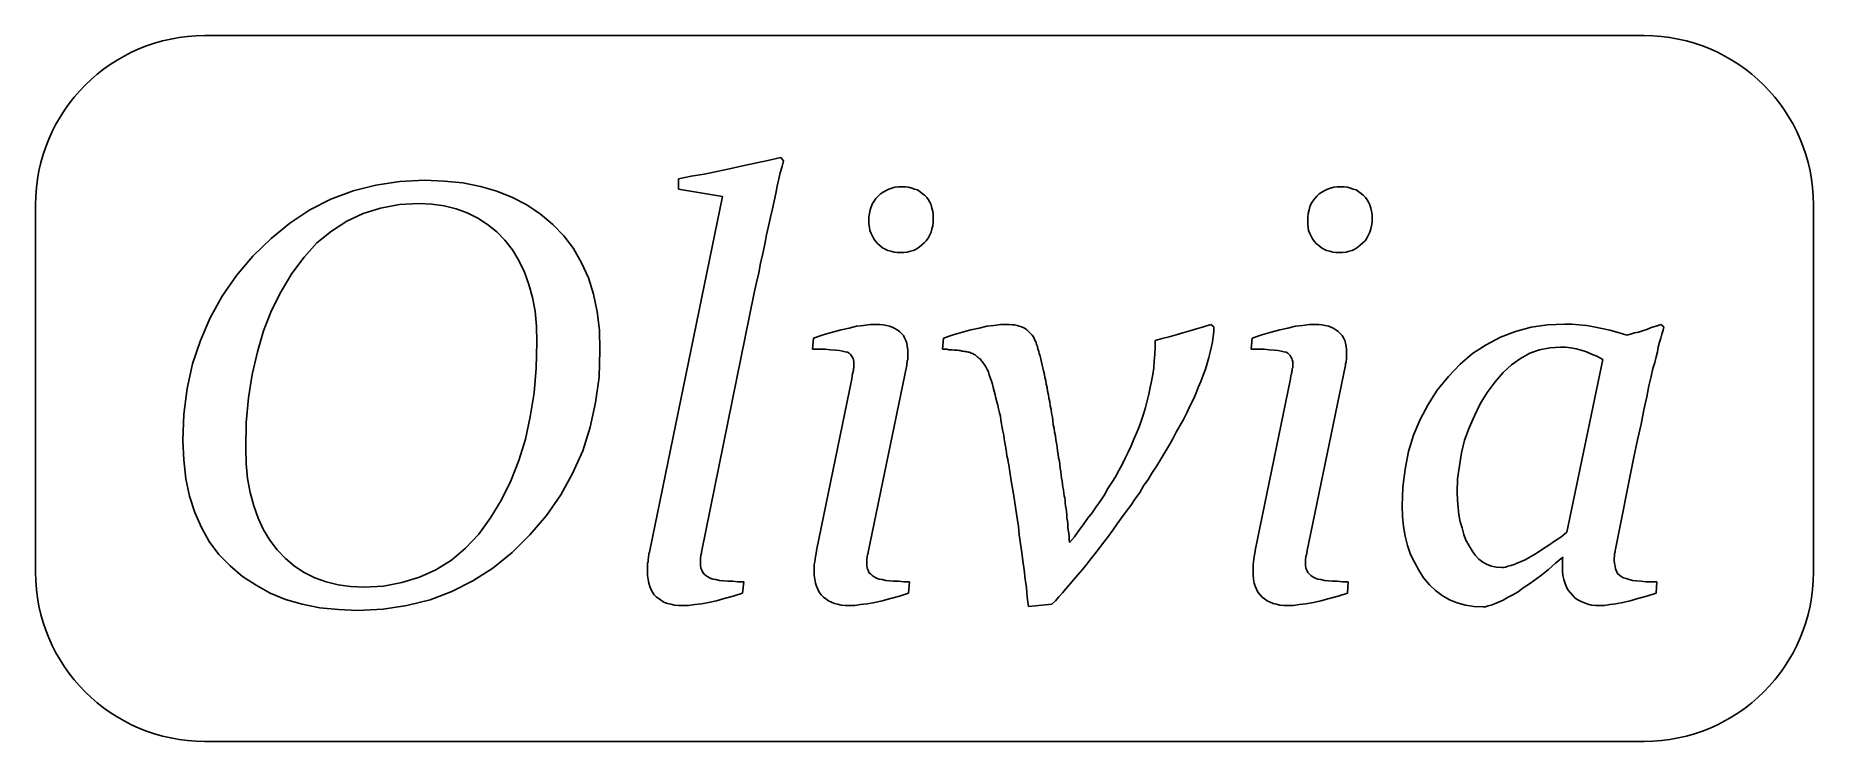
# Model space of a CAD drawing. Extents: x -20 to 295, y -25 to 100.
import ezdxf

# ---------------------------------------------------------------- set-up
doc = ezdxf.new("R2010")
doc.units = 0
doc.layers.get('0').update_dxf_attribs({"linetype": 'CONTINUOUS'})
doc.layers.add('default', color=7, linetype='CONTINUOUS')

msp = doc.modelspace()

# ---------------------------------------------------------------- linework, layer by layer
at = {"color": 0, "linetype": 'CONTINUOUS'}
for p, q in [((98.4375, 75.46875), (100.7031, 75.9375)), ((100.7031, 75.9375), (102.9688, 76.40625)), ((102.9688, 76.40625), (105.2344, 76.95313)), ((105.2344, 76.95313), (107.5, 77.42188)), ((107.5, 77.42188), (109.7656, 77.89063)), ((109.7656, 77.89063), (112.0313, 78.4375)), ((111.9531, 75.70313), (111.7188, 74.60938)), ((112.2656, 76.79688), (111.9531, 75.70313)), ((112.0313, 78.4375), (112.5, 77.8125)), ((112.5, 77.8125), (112.2656, 76.79688)), ((32.34375, 71.01563), (36.25, 72.5)), ((36.25, 72.5), (40.3125, 73.51563)), ((40.3125, 73.51563), (44.53125, 74.14063)), ((44.53125, 74.14063), (48.98438, 74.375)), ((48.98438, 74.375), (52.42188, 74.21875)), ((52.42188, 74.21875), (55.70313, 73.90625)), ((55.70313, 73.90625), (58.82813, 73.28125)), ((58.82813, 73.28125), (61.71875, 72.42188)), ((93.90625, 74.60938), (96.17188, 75.07813)), ((93.90625, 72.8125), (93.90625, 74.60938)), ((101.7188, 71.48438), (93.90625, 72.8125)), ((96.17188, 75.07813), (98.4375, 75.46875)), ((111.4063, 73.35938), (111.1719, 72.03125)), ((111.7188, 74.60938), (111.4063, 73.35938)), ((130.1563, 72.26563), (130.7031, 72.57813)), ((130.7031, 72.57813), (131.1719, 72.8125)), ((131.1719, 72.8125), (131.7188, 72.96875)), ((131.7188, 72.96875), (132.2656, 73.125)), ((132.2656, 73.125), (132.8906, 73.20313)), ((132.8906, 73.20313), (133.5156, 73.20313)), ((133.5156, 73.20313), (134.1406, 73.20313)), ((134.1406, 73.20313), (134.6875, 73.125)), ((134.6875, 73.125), (135.2344, 72.96875)), ((135.2344, 72.96875), (135.7031, 72.8125)), ((135.7031, 72.8125), (136.25, 72.65625)), ((136.25, 72.65625), (136.7188, 72.34375)), ((207.8906, 72.26563), (208.4375, 72.57813)), ((208.4375, 72.57813), (208.9063, 72.8125)), ((208.9063, 72.8125), (209.4531, 72.96875)), ((209.4531, 72.96875), (210, 73.125)), ((210, 73.125), (210.625, 73.20313)), ((210.625, 73.20313), (211.25, 73.20313)), ((211.25, 73.20313), (211.875, 73.20313)), ((211.875, 73.20313), (212.4219, 73.125)), ((212.4219, 73.125), (212.9688, 72.96875)), ((212.9688, 72.96875), (213.4375, 72.8125)), ((213.4375, 72.8125), (213.9844, 72.65625)), ((213.9844, 72.65625), (214.4531, 72.34375)), ((28.59375, 69.14063), (32.34375, 71.01563)), ((38.04688, 68.51563), (41.09375, 69.45313)), ((41.09375, 69.45313), (44.45313, 70.07813)), ((44.45313, 70.07813), (47.89063, 70.23438)), ((47.89063, 70.23438), (50.23438, 70.15625)), ((50.23438, 70.15625), (52.42188, 69.84375)), ((52.42188, 69.84375), (54.53125, 69.29688)), ((61.71875, 72.42188), (64.53125, 71.32813)), ((64.53125, 71.32813), (67.03125, 70)), ((67.03125, 70), (69.45313, 68.35938)), ((88.82813, 8.828125), (101.7188, 71.48438)), ((110.8594, 70.70313), (110.5469, 69.29688)), ((111.1719, 72.03125), (110.8594, 70.70313)), ((127.8906, 69.14063), (128.0469, 69.6875)), ((128.0469, 69.6875), (128.2813, 70.23438)), ((128.2813, 70.23438), (128.5938, 70.70313)), ((128.5938, 70.70313), (128.9063, 71.17188)), ((128.9063, 71.17188), (129.2969, 71.5625)), ((129.2969, 71.5625), (129.6875, 71.95313)), ((129.6875, 71.95313), (130.1563, 72.26563)), ((136.7188, 72.34375), (137.1094, 72.03125)), ((137.1094, 72.03125), (137.5, 71.71875)), ((137.5, 71.71875), (137.8906, 71.32813)), ((137.8906, 71.32813), (138.2031, 70.9375)), ((138.2031, 70.9375), (138.4375, 70.46875)), ((138.4375, 70.46875), (138.6719, 70)), ((138.6719, 70), (138.8281, 69.45313)), ((138.8281, 69.45313), (138.9844, 68.90625)), ((205.625, 69.14063), (205.7813, 69.6875)), ((205.7813, 69.6875), (206.0156, 70.23438)), ((206.0156, 70.23438), (206.3281, 70.70313)), ((206.3281, 70.70313), (206.6406, 71.17188)), ((206.6406, 71.17188), (207.0313, 71.5625)), ((207.0313, 71.5625), (207.4219, 71.95313)), ((207.4219, 71.95313), (207.8906, 72.26563)), ((214.4531, 72.34375), (214.8438, 72.03125)), ((214.8438, 72.03125), (215.2344, 71.71875)), ((215.2344, 71.71875), (215.625, 71.32813)), ((215.625, 71.32813), (215.9375, 70.9375)), ((215.9375, 70.9375), (216.1719, 70.46875)), ((216.1719, 70.46875), (216.4063, 70)), ((216.4063, 70), (216.5625, 69.45313)), ((216.5625, 69.45313), (216.7188, 68.90625)), ((21.71875, 64.0625), (25.07813, 66.79688)), ((25.07813, 66.79688), (28.59375, 69.14063)), ((32.42188, 65.39063), (35.15625, 67.10938)), ((35.15625, 67.10938), (38.04688, 68.51563)), ((54.53125, 69.29688), (56.48438, 68.59375)), ((56.48438, 68.59375), (58.35938, 67.65625)), ((58.35938, 67.65625), (60.07813, 66.5625)), ((60.07813, 66.5625), (61.71875, 65.23438)), ((69.45313, 68.35938), (71.64063, 66.5625)), ((71.64063, 66.5625), (73.59375, 64.53125)), ((109.8438, 66.25), (109.5313, 64.6875)), ((110.2344, 67.8125), (109.8438, 66.25)), ((110.5469, 69.29688), (110.2344, 67.8125)), ((127.6563, 67.89063), (127.7344, 68.51563)), ((127.6563, 67.1875), (127.6563, 67.89063)), ((127.6563, 66.64063), (127.6563, 67.1875)), ((127.7344, 66.01563), (127.6563, 66.64063)), ((127.7344, 68.51563), (127.8906, 69.14063)), ((138.9844, 66.32813), (138.8281, 65.78125)), ((138.9844, 68.90625), (139.0625, 68.28125)), ((139.0625, 66.95313), (138.9844, 66.32813)), ((139.0625, 68.28125), (139.0625, 67.65625)), ((139.0625, 67.65625), (139.0625, 66.95313)), ((205.3906, 67.89063), (205.4688, 68.51563)), ((205.3906, 67.1875), (205.3906, 67.89063)), ((205.3906, 66.64063), (205.3906, 67.1875)), ((205.4688, 66.01563), (205.3906, 66.64063)), ((205.4688, 68.51563), (205.625, 69.14063)), ((216.7188, 66.32813), (216.5625, 65.78125)), ((216.7188, 68.90625), (216.7969, 68.28125)), ((216.7969, 66.95313), (216.7188, 66.32813)), ((216.7969, 68.28125), (216.7969, 67.65625)), ((216.7969, 67.65625), (216.7969, 66.95313)), ((18.51563, 60.9375), (21.71875, 64.0625)), ((27.57813, 60.78125), (29.84375, 63.28125)), ((29.84375, 63.28125), (32.42188, 65.39063)), ((61.71875, 65.23438), (63.125, 63.75)), ((63.125, 63.75), (64.53125, 62.03125)), ((73.59375, 64.53125), (75.3125, 62.26563)), ((109.2188, 63.04688), (108.8281, 61.40625)), ((109.5313, 64.6875), (109.2188, 63.04688)), ((127.8125, 65.46875), (127.7344, 66.01563)), ((128.0469, 64.92188), (127.8125, 65.46875)), ((128.2813, 64.45313), (128.0469, 64.92188)), ((128.5156, 63.98438), (128.2813, 64.45313)), ((128.8281, 63.59375), (128.5156, 63.98438)), ((129.2188, 63.125), (128.8281, 63.59375)), ((129.6094, 62.8125), (129.2188, 63.125)), ((137.4219, 63.28125), (136.9531, 62.89063)), ((137.8125, 63.67188), (137.4219, 63.28125)), ((138.125, 64.14063), (137.8125, 63.67188)), ((138.4375, 64.6875), (138.125, 64.14063)), ((138.6719, 65.15625), (138.4375, 64.6875)), ((138.8281, 65.78125), (138.6719, 65.15625)), ((205.5469, 65.46875), (205.4688, 66.01563)), ((205.7813, 64.92188), (205.5469, 65.46875)), ((206.0156, 64.45313), (205.7813, 64.92188)), ((206.25, 63.98438), (206.0156, 64.45313)), ((206.5625, 63.59375), (206.25, 63.98438)), ((206.9531, 63.125), (206.5625, 63.59375)), ((207.3438, 62.8125), (206.9531, 63.125)), ((215.1563, 63.28125), (214.6875, 62.89063)), ((215.5469, 63.67188), (215.1563, 63.28125)), ((215.8594, 64.14063), (215.5469, 63.67188)), ((216.1719, 64.6875), (215.8594, 64.14063)), ((216.4063, 65.15625), (216.1719, 64.6875)), ((216.5625, 65.78125), (216.4063, 65.15625)), ((15.625, 57.5), (18.51563, 60.9375)), ((25.39063, 57.89063), (27.57813, 60.78125)), ((64.53125, 62.03125), (65.625, 60.15625)), ((65.625, 60.15625), (66.64063, 58.125)), ((75.3125, 62.26563), (76.71875, 59.76563)), ((108.8281, 61.40625), (108.4375, 59.6875)), ((130.0781, 62.42188), (129.6094, 62.8125)), ((130.5469, 62.1875), (130.0781, 62.42188)), ((131.0156, 61.95313), (130.5469, 62.1875)), ((131.5625, 61.79688), (131.0156, 61.95313)), ((132.1094, 61.64063), (131.5625, 61.79688)), ((132.6563, 61.5625), (132.1094, 61.64063)), ((133.2813, 61.5625), (132.6563, 61.5625)), ((133.8281, 61.5625), (133.2813, 61.5625)), ((134.4531, 61.64063), (133.8281, 61.5625)), ((135, 61.79688), (134.4531, 61.64063)), ((135.5469, 61.95313), (135, 61.79688)), ((136.0156, 62.1875), (135.5469, 61.95313)), ((136.5625, 62.5), (136.0156, 62.1875)), ((136.9531, 62.89063), (136.5625, 62.5)), ((207.8125, 62.42188), (207.3438, 62.8125)), ((208.2813, 62.1875), (207.8125, 62.42188)), ((208.75, 61.95313), (208.2813, 62.1875)), ((209.2969, 61.79688), (208.75, 61.95313)), ((209.8438, 61.64063), (209.2969, 61.79688)), ((210.3906, 61.5625), (209.8438, 61.64063)), ((211.0156, 61.5625), (210.3906, 61.5625)), ((211.5625, 61.5625), (211.0156, 61.5625)), ((212.1875, 61.64063), (211.5625, 61.5625)), ((212.7344, 61.79688), (212.1875, 61.64063)), ((213.2813, 61.95313), (212.7344, 61.79688)), ((213.75, 62.1875), (213.2813, 61.95313)), ((214.2969, 62.5), (213.75, 62.1875)), ((214.6875, 62.89063), (214.2969, 62.5)), ((13.04688, 53.82813), (15.625, 57.5)), ((23.51563, 54.6875), (25.39063, 57.89063)), ((66.64063, 58.125), (67.42188, 55.9375)), ((76.71875, 59.76563), (77.96875, 57.10938)), ((77.96875, 57.10938), (78.82813, 54.21875)), ((108.125, 57.96875), (107.7344, 56.25)), ((108.4375, 59.6875), (108.125, 57.96875)), ((10.9375, 50), (13.04688, 53.82813)), ((21.79688, 51.32813), (23.51563, 54.6875)), ((67.42188, 55.9375), (68.04688, 53.59375)), ((68.04688, 53.59375), (68.51563, 51.17188)), ((78.82813, 54.21875), (79.53125, 51.09375)), ((107.3438, 54.45313), (97.96875, 8.515625)), ((107.7344, 56.25), (107.3438, 54.45313)), ((20.39063, 47.73438), (21.79688, 51.32813)), ((68.51563, 51.17188), (68.75, 48.51563)), ((79.53125, 51.09375), (79.92188, 47.8125)), ((9.21875, 46.01563), (10.9375, 50)), ((19.29688, 43.98438), (20.39063, 47.73438)), ((68.75, 48.51563), (68.82813, 45.70313)), ((79.92188, 47.8125), (80, 44.29688)), ((119.5313, 47.03125), (121.1719, 47.5)), ((121.1719, 47.5), (122.7344, 47.89063)), ((122.7344, 47.89063), (124.1406, 48.20313)), ((124.1406, 48.20313), (125.4688, 48.51563)), ((125.4688, 48.51563), (126.7188, 48.67188)), ((126.7188, 48.67188), (127.8906, 48.82813)), ((127.8906, 48.82813), (128.9063, 48.82813)), ((128.9063, 48.82813), (129.6094, 48.82813)), ((129.6094, 48.82813), (130.1563, 48.75)), ((130.1563, 48.75), (130.7813, 48.67188)), ((130.7813, 48.67188), (131.3281, 48.51563)), ((131.3281, 48.51563), (131.7969, 48.35938)), ((131.7969, 48.35938), (132.2656, 48.125)), ((132.2656, 48.125), (132.6563, 47.89063)), ((132.6563, 47.89063), (133.0469, 47.57813)), ((133.0469, 47.57813), (133.4375, 47.26563)), ((133.4375, 47.26563), (133.75, 46.875)), ((142.5781, 47.03125), (144.2188, 47.5)), ((144.2188, 47.5), (145.7031, 47.89063)), ((145.7031, 47.89063), (147.1875, 48.20313)), ((147.1875, 48.20313), (148.5156, 48.51563)), ((148.5156, 48.51563), (149.7656, 48.67188)), ((149.7656, 48.67188), (150.9375, 48.82813)), ((150.9375, 48.82813), (152.0313, 48.82813)), ((152.0313, 48.82813), (152.5, 48.82813)), ((152.5, 48.82813), (153.0469, 48.75)), ((153.0469, 48.75), (153.4375, 48.75)), ((153.4375, 48.75), (153.9063, 48.67188)), ((153.9063, 48.67188), (154.2969, 48.51563)), ((154.2969, 48.51563), (154.6875, 48.4375)), ((154.6875, 48.4375), (155, 48.28125)), ((155, 48.28125), (155.3125, 48.125)), ((155.3125, 48.125), (155.625, 47.89063)), ((155.625, 47.89063), (155.8594, 47.65625)), ((155.8594, 47.65625), (156.0938, 47.42188)), ((156.0938, 47.42188), (156.3281, 47.1875)), ((182.1094, 47.03125), (183.2813, 47.34375)), ((183.2813, 47.34375), (184.5313, 47.73438)), ((184.5313, 47.73438), (185.7031, 48.04688)), ((185.7031, 48.04688), (186.9531, 48.4375)), ((186.9531, 48.4375), (188.2031, 48.82813)), ((188.2031, 48.82813), (188.75, 48.4375)), ((188.75, 47.57813), (188.6719, 46.71875)), ((188.75, 48.4375), (188.75, 47.57813)), ((197.2656, 47.03125), (198.9063, 47.5)), ((198.9063, 47.5), (200.4688, 47.89063)), ((200.4688, 47.89063), (201.875, 48.20313)), ((201.875, 48.20313), (203.2031, 48.51563)), ((203.2031, 48.51563), (204.4531, 48.67188)), ((204.4531, 48.67188), (205.625, 48.82813)), ((205.625, 48.82813), (206.6406, 48.82813)), ((206.6406, 48.82813), (207.3438, 48.82813)), ((207.3438, 48.82813), (207.8906, 48.75)), ((207.8906, 48.75), (208.5156, 48.67188)), ((208.5156, 48.67188), (209.0625, 48.51563)), ((209.0625, 48.51563), (209.5313, 48.35938)), ((209.5313, 48.35938), (210, 48.125)), ((210, 48.125), (210.3906, 47.89063)), ((210.3906, 47.89063), (210.7813, 47.57813)), ((210.7813, 47.57813), (211.1719, 47.26563)), ((211.1719, 47.26563), (211.4844, 46.875)), ((239.5313, 46.5625), (242.1875, 47.57813)), ((242.1875, 47.57813), (245, 48.35938)), ((245, 48.35938), (247.8906, 48.75)), ((247.8906, 48.75), (250.9375, 48.90625)), ((250.9375, 48.90625), (252.1875, 48.90625)), ((252.1875, 48.90625), (253.4375, 48.75)), ((253.4375, 48.75), (254.7656, 48.67188)), ((254.7656, 48.67188), (256.0938, 48.4375)), ((256.0938, 48.4375), (257.5, 48.125)), ((257.5, 48.125), (258.9063, 47.8125)), ((258.9063, 47.8125), (260.3906, 47.42188)), ((260.3906, 47.42188), (261.9531, 46.95313)), ((262.5781, 47.10938), (263.2813, 47.34375)), ((263.2813, 47.34375), (263.9844, 47.5)), ((263.9844, 47.5), (264.6875, 47.73438)), ((264.6875, 47.73438), (265.4688, 47.96875)), ((265.4688, 47.96875), (266.25, 48.28125)), ((266.25, 48.28125), (267.1094, 48.51563)), ((267.1094, 48.51563), (267.9688, 48.82813)), ((267.9688, 48.82813), (268.5156, 48.4375)), ((268.3594, 47.8125), (268.125, 47.10938)), ((268.5156, 48.4375), (268.3594, 47.8125)), ((7.8125, 41.875), (9.21875, 46.01563)), ((68.82813, 45.70313), (68.67188, 41.09375)), ((80, 44.29688), (79.84375, 39.53125)), ((117.6563, 44.45313), (117.8125, 46.40625)), ((118.8281, 44.45313), (117.6563, 44.45313)), ((117.8125, 46.40625), (119.5313, 47.03125)), ((119.9219, 44.45313), (118.8281, 44.45313)), ((120.8594, 44.375), (119.9219, 44.45313)), ((121.7188, 44.29688), (120.8594, 44.375)), ((122.4219, 44.21875), (121.7188, 44.29688)), ((122.9688, 44.14063), (122.4219, 44.21875)), ((123.4375, 43.98438), (122.9688, 44.14063)), ((133.75, 46.875), (133.9844, 46.48438)), ((133.9844, 46.48438), (134.2188, 46.01563)), ((134.2188, 46.01563), (134.375, 45.54688)), ((134.375, 45.54688), (134.4531, 45)), ((134.4531, 45), (134.5313, 44.375)), ((134.5313, 44.375), (134.5313, 43.75)), ((140.7031, 44.45313), (140.8594, 46.40625)), ((141.0938, 44.45313), (140.7031, 44.45313)), ((140.8594, 46.40625), (142.5781, 47.03125)), ((141.4844, 44.45313), (141.0938, 44.45313)), ((141.7969, 44.375), (141.4844, 44.45313)), ((142.1094, 44.375), (141.7969, 44.375)), ((142.4219, 44.375), (142.1094, 44.375)), ((142.7344, 44.29688), (142.4219, 44.375)), ((143.0469, 44.29688), (142.7344, 44.29688)), ((143.3594, 44.29688), (143.0469, 44.29688)), ((143.5938, 44.21875), (143.3594, 44.29688)), ((143.8281, 44.21875), (143.5938, 44.21875)), ((144.1406, 44.14063), (143.8281, 44.21875)), ((144.375, 44.14063), (144.1406, 44.14063)), ((144.6094, 44.0625), (144.375, 44.14063)), ((156.3281, 47.1875), (156.5625, 46.95313)), ((156.5625, 46.95313), (156.7969, 46.64063)), ((156.7969, 46.64063), (156.9531, 46.32813)), ((156.9531, 46.32813), (157.1094, 45.9375)), ((157.1094, 45.9375), (157.2656, 45.625)), ((157.2656, 45.625), (157.3438, 45.3125)), ((157.3438, 45.3125), (157.5, 44.92188)), ((157.5, 44.92188), (157.5781, 44.53125)), ((157.5781, 44.53125), (157.7344, 44.0625)), ((178.2813, 43.59375), (178.3594, 44.76563)), ((178.3594, 46.01563), (179.6094, 46.32813)), ((178.3594, 44.76563), (178.3594, 46.01563)), ((179.6094, 46.32813), (180.8594, 46.64063)), ((180.8594, 46.64063), (182.1094, 47.03125)), ((188.3594, 44.92188), (188.125, 43.90625)), ((188.5156, 45.78125), (188.3594, 44.92188)), ((188.6719, 46.71875), (188.5156, 45.78125)), ((195.3906, 44.45313), (195.5469, 46.40625)), ((196.5625, 44.45313), (195.3906, 44.45313)), ((195.5469, 46.40625), (197.2656, 47.03125)), ((197.6563, 44.45313), (196.5625, 44.45313)), ((198.5938, 44.375), (197.6563, 44.45313)), ((199.4531, 44.29688), (198.5938, 44.375)), ((200.1563, 44.21875), (199.4531, 44.29688)), ((200.7031, 44.14063), (200.1563, 44.21875)), ((201.1719, 43.98438), (200.7031, 44.14063)), ((211.4844, 46.875), (211.7188, 46.48438)), ((211.7188, 46.48438), (211.9531, 46.01563)), ((211.9531, 46.01563), (212.1094, 45.54688)), ((212.1094, 45.54688), (212.1875, 45)), ((212.1875, 45), (212.2656, 44.375)), ((212.2656, 44.375), (212.2656, 43.75)), ((234.6094, 43.67188), (237.0313, 45.23438)), ((237.0313, 45.23438), (239.5313, 46.5625)), ((244.7656, 43.75), (246.4844, 44.375)), ((246.4844, 44.375), (248.2813, 44.6875)), ((248.2813, 44.6875), (250.1563, 44.84375)), ((250.1563, 44.84375), (251.0938, 44.84375)), ((251.0938, 44.84375), (252.0313, 44.6875)), ((252.0313, 44.6875), (252.9688, 44.53125)), ((252.9688, 44.53125), (253.8281, 44.29688)), ((253.8281, 44.29688), (254.7656, 43.98438)), ((261.9531, 46.95313), (262.5781, 47.10938)), ((267.5, 44.84375), (267.3438, 43.98438)), ((267.7344, 45.70313), (267.5, 44.84375)), ((267.9688, 46.40625), (267.7344, 45.70313)), ((268.125, 47.10938), (267.9688, 46.40625)), ((6.875, 37.5), (7.8125, 41.875)), ((18.35938, 40), (19.29688, 43.98438)), ((68.67188, 41.09375), (68.35938, 36.71875)), ((123.8281, 43.90625), (123.4375, 43.98438)), ((124.1406, 43.75), (123.8281, 43.90625)), ((124.375, 43.51563), (124.1406, 43.75)), ((124.5313, 43.35938), (124.375, 43.51563)), ((124.6875, 43.125), (124.5313, 43.35938)), ((124.8438, 42.8125), (124.6875, 43.125)), ((124.9219, 42.57813), (124.8438, 42.8125)), ((125, 42.26563), (124.9219, 42.57813)), ((124.9219, 41.01563), (125, 41.17188)), ((124.9219, 40.85938), (124.9219, 41.01563)), ((125, 41.875), (125, 42.26563)), ((125, 41.79688), (125, 41.875)), ((125, 41.64063), (125, 41.79688)), ((125, 41.48438), (125, 41.64063)), ((125, 41.32813), (125, 41.48438)), ((125, 41.17188), (125, 41.32813)), ((134.375, 41.64063), (127.5, 8.515625)), ((134.4531, 42.1875), (134.375, 41.875)), ((134.375, 41.875), (134.375, 41.64063)), ((134.5313, 42.65625), (134.4531, 42.42188)), ((134.4531, 42.42188), (134.4531, 42.1875)), ((134.5313, 43.75), (134.5313, 43.51563)), ((134.5313, 43.51563), (134.5313, 43.20313)), ((134.5313, 43.20313), (134.5313, 42.96875)), ((134.5313, 42.96875), (134.5313, 42.65625)), ((144.8438, 44.0625), (144.6094, 44.0625)), ((145, 43.98438), (144.8438, 44.0625)), ((145.2344, 43.90625), (145, 43.98438)), ((145.4688, 43.90625), (145.2344, 43.90625)), ((145.625, 43.82813), (145.4688, 43.90625)), ((145.7813, 43.75), (145.625, 43.82813)), ((146.0156, 43.67188), (145.7813, 43.75)), ((146.1719, 43.59375), (146.0156, 43.67188)), ((146.3281, 43.51563), (146.1719, 43.59375)), ((146.4844, 43.4375), (146.3281, 43.51563)), ((146.6406, 43.28125), (146.4844, 43.4375)), ((146.7188, 43.20313), (146.6406, 43.28125)), ((146.875, 43.04688), (146.7188, 43.20313)), ((147.0313, 42.96875), (146.875, 43.04688)), ((147.1875, 42.8125), (147.0313, 42.96875)), ((147.3438, 42.73438), (147.1875, 42.8125)), ((147.5, 42.57813), (147.3438, 42.73438)), ((147.5781, 42.42188), (147.5, 42.57813)), ((147.7344, 42.26563), (147.5781, 42.42188)), ((147.9688, 41.95313), (147.7344, 42.26563)), ((148.2031, 41.64063), (147.9688, 41.95313)), ((148.3594, 41.32813), (148.2031, 41.64063)), ((148.5938, 40.85938), (148.3594, 41.32813)), ((157.7344, 44.0625), (157.8125, 43.67188)), ((157.8125, 43.67188), (157.9688, 43.20313)), ((157.9688, 43.20313), (158.125, 42.73438)), ((158.125, 42.73438), (158.2031, 42.1875)), ((158.2031, 42.1875), (158.3594, 41.64063)), ((158.3594, 41.64063), (158.4375, 41.17188)), ((158.4375, 41.17188), (158.5938, 40.625)), ((177.9688, 40), (178.125, 41.17188)), ((178.125, 41.17188), (178.2031, 42.34375)), ((178.2031, 42.34375), (178.2813, 43.59375)), ((187.5781, 41.95313), (187.2656, 40.9375)), ((187.8906, 42.96875), (187.5781, 41.95313)), ((188.125, 43.90625), (187.8906, 42.96875)), ((201.5625, 43.90625), (201.1719, 43.98438)), ((201.875, 43.75), (201.5625, 43.90625)), ((202.1094, 43.51563), (201.875, 43.75)), ((202.2656, 43.35938), (202.1094, 43.51563)), ((202.4219, 43.125), (202.2656, 43.35938)), ((202.5781, 42.8125), (202.4219, 43.125)), ((202.6563, 42.57813), (202.5781, 42.8125)), ((202.7344, 42.26563), (202.6563, 42.57813)), ((202.6563, 41.01563), (202.7344, 41.17188)), ((202.6563, 40.85938), (202.6563, 41.01563)), ((202.7344, 41.875), (202.7344, 42.26563)), ((202.7344, 41.79688), (202.7344, 41.875)), ((202.7344, 41.64063), (202.7344, 41.79688)), ((202.7344, 41.48438), (202.7344, 41.64063)), ((202.7344, 41.32813), (202.7344, 41.48438)), ((202.7344, 41.17188), (202.7344, 41.32813)), ((212.1094, 41.64063), (205.2344, 8.515625)), ((212.1875, 42.1875), (212.1094, 41.875)), ((212.1094, 41.875), (212.1094, 41.64063)), ((212.2656, 42.65625), (212.1875, 42.42188)), ((212.1875, 42.42188), (212.1875, 42.1875)), ((212.2656, 43.75), (212.2656, 43.51563)), ((212.2656, 43.51563), (212.2656, 43.20313)), ((212.2656, 43.20313), (212.2656, 42.96875)), ((212.2656, 42.96875), (212.2656, 42.65625)), ((230.3125, 39.60938), (232.4219, 41.79688)), ((232.4219, 41.79688), (234.6094, 43.67188)), ((240, 40.3125), (241.4844, 41.71875)), ((241.4844, 41.71875), (243.125, 42.8125)), ((243.125, 42.8125), (244.7656, 43.75)), ((257.6563, 42.65625), (251.3281, 12.03125)), ((254.7656, 43.98438), (255.7031, 43.59375)), ((255.7031, 43.59375), (256.6406, 43.20313)), ((256.6406, 43.20313), (257.6563, 42.65625)), ((266.5625, 41.01563), (266.25, 39.60938)), ((266.875, 42.10938), (266.5625, 41.01563)), ((267.1094, 43.125), (266.875, 42.10938)), ((267.3438, 43.98438), (267.1094, 43.125)), ((17.73438, 35.85938), (18.35938, 40)), ((79.84375, 39.53125), (79.21875, 35)), ((118.3594, 8.828125), (124.6094, 39.21875)), ((124.6094, 39.375), (124.6875, 39.60938)), ((124.6094, 39.21875), (124.6094, 39.375)), ((124.6875, 39.84375), (124.7656, 40)), ((124.6875, 39.60938), (124.6875, 39.84375)), ((124.7656, 40.23438), (124.8438, 40.39063)), ((124.7656, 40), (124.7656, 40.23438)), ((124.8438, 40.54688), (124.9219, 40.70313)), ((124.8438, 40.39063), (124.8438, 40.54688)), ((124.9219, 40.70313), (124.9219, 40.85938)), ((148.8281, 40.46875), (148.5938, 40.85938)), ((148.9844, 39.92188), (148.8281, 40.46875)), ((149.1406, 39.45313), (148.9844, 39.92188)), ((149.375, 38.82813), (149.1406, 39.45313)), ((149.5313, 38.28125), (149.375, 38.82813)), ((149.6875, 37.65625), (149.5313, 38.28125)), ((158.5938, 40.625), (158.75, 40)), ((158.75, 40), (158.8281, 39.45313)), ((158.8281, 39.45313), (158.9844, 38.90625)), ((158.9844, 38.90625), (159.0625, 38.28125)), ((159.0625, 38.28125), (159.2188, 37.65625)), ((177.5, 37.65625), (177.7344, 38.82813)), ((177.7344, 38.82813), (177.9688, 40)), ((186.4844, 38.75), (186.0156, 37.65625)), ((186.875, 39.84375), (186.4844, 38.75)), ((187.2656, 40.9375), (186.875, 39.84375)), ((196.0938, 8.828125), (202.3438, 39.21875)), ((202.3438, 39.375), (202.4219, 39.60938)), ((202.3438, 39.21875), (202.3438, 39.375)), ((202.4219, 39.84375), (202.5, 40)), ((202.4219, 39.60938), (202.4219, 39.84375)), ((202.5, 40.23438), (202.5781, 40.39063)), ((202.5, 40), (202.5, 40.23438)), ((202.5781, 40.54688), (202.6563, 40.70313)), ((202.5781, 40.39063), (202.5781, 40.54688)), ((202.6563, 40.70313), (202.6563, 40.85938)), ((228.3594, 37.1875), (230.3125, 39.60938)), ((237.1875, 36.79688), (238.5938, 38.67188)), ((238.5938, 38.67188), (240, 40.3125)), ((265.8594, 37.96875), (265.4688, 36.01563)), ((266.25, 39.60938), (265.8594, 37.96875)), ((6.25, 32.96875), (6.875, 37.5)), ((17.34375, 31.48438), (17.73438, 35.85938)), ((68.35938, 36.71875), (67.65625, 32.5)), ((79.21875, 35), (78.28125, 30.625)), ((149.8438, 37.03125), (149.6875, 37.65625)), ((150, 36.40625), (149.8438, 37.03125)), ((150.1563, 35.78125), (150, 36.40625)), ((150.3125, 35.15625), (150.1563, 35.78125)), ((150.4688, 34.53125), (150.3125, 35.15625)), ((159.2188, 37.65625), (159.2969, 37.03125)), ((159.2969, 37.03125), (159.4531, 36.40625)), ((159.4531, 36.40625), (159.5313, 35.78125)), ((159.5313, 35.78125), (159.6875, 35.15625)), ((159.6875, 35.15625), (159.7656, 34.45313)), ((176.6406, 34.14063), (176.9531, 35.3125)), ((176.9531, 35.3125), (177.2656, 36.48438)), ((177.2656, 36.48438), (177.5, 37.65625)), ((185.0781, 35.46875), (184.5313, 34.375)), ((185.5469, 36.5625), (185.0781, 35.46875)), ((186.0156, 37.65625), (185.5469, 36.5625)), ((225.3125, 32.03125), (226.7188, 34.6875)), ((226.7188, 34.6875), (228.3594, 37.1875)), ((234.9219, 32.65625), (235.9375, 34.76563)), ((235.9375, 34.76563), (237.1875, 36.79688)), ((265.4688, 36.01563), (264.9219, 33.75)), ((6.09375, 28.28125), (6.25, 32.96875)), ((67.65625, 32.5), (66.79688, 28.51563)), ((150.625, 33.90625), (150.4688, 34.53125)), ((150.7813, 33.20313), (150.625, 33.90625)), ((150.9375, 32.57813), (150.7813, 33.20313)), ((151.0156, 31.875), (150.9375, 32.57813)), ((151.1719, 31.25), (151.0156, 31.875)), ((159.7656, 34.45313), (159.9219, 33.82813)), ((159.9219, 33.82813), (160, 33.125)), ((160, 33.125), (160.1563, 32.42188)), ((160.1563, 32.42188), (160.2344, 31.79688)), ((160.2344, 31.79688), (160.3125, 31.09375)), ((175.5469, 30.70313), (175.9375, 31.875)), ((175.9375, 31.875), (176.3281, 32.96875)), ((176.3281, 32.96875), (176.6406, 34.14063)), ((183.3594, 32.03125), (182.7344, 30.85938)), ((183.9844, 33.20313), (183.3594, 32.03125)), ((184.5313, 34.375), (183.9844, 33.20313)), ((224.1406, 29.21875), (225.3125, 32.03125)), ((233.9844, 30.54688), (234.9219, 32.65625)), ((264.9219, 33.75), (264.4531, 31.17188)), ((17.26563, 26.95313), (17.34375, 31.48438)), ((66.79688, 28.51563), (65.625, 24.76563)), ((78.28125, 30.625), (76.95313, 26.48438)), ((151.25, 30.54688), (151.1719, 31.25)), ((151.4063, 29.92188), (151.25, 30.54688)), ((151.5625, 29.21875), (151.4063, 29.92188)), ((151.6406, 28.59375), (151.5625, 29.21875)), ((151.7188, 27.89063), (151.6406, 28.59375)), ((160.3125, 31.09375), (160.4688, 30.46875)), ((160.4688, 30.46875), (160.5469, 29.76563)), ((160.5469, 29.76563), (160.7031, 29.14063)), ((160.7031, 29.14063), (160.7813, 28.4375)), ((160.7813, 28.4375), (160.8594, 27.8125)), ((174.1406, 27.34375), (174.6094, 28.51563)), ((174.6094, 28.51563), (175.0781, 29.60938)), ((175.0781, 29.60938), (175.5469, 30.70313)), ((181.4844, 28.59375), (180.7813, 27.34375)), ((182.1094, 29.76563), (181.4844, 28.59375)), ((182.7344, 30.85938), (182.1094, 29.76563)), ((223.2813, 26.32813), (224.1406, 29.21875)), ((232.6563, 26.09375), (233.2031, 28.35938)), ((233.2031, 28.35938), (233.9844, 30.54688)), ((263.8281, 28.4375), (263.2031, 25.3125)), ((264.4531, 31.17188), (263.8281, 28.4375)), ((6.25, 24.84375), (6.09375, 28.28125)), ((17.34375, 24.14063), (17.26563, 26.95313)), ((76.95313, 26.48438), (75.15625, 22.42188)), ((151.875, 27.26563), (151.7188, 27.89063)), ((151.9531, 26.64063), (151.875, 27.26563)), ((152.0313, 26.09375), (151.9531, 26.64063)), ((152.1094, 25.54688), (152.0313, 26.09375)), ((152.2656, 25), (152.1094, 25.54688)), ((160.8594, 27.8125), (161.0156, 27.10938)), ((161.0156, 27.10938), (161.0938, 26.48438)), ((161.0938, 26.48438), (161.1719, 25.85938)), ((161.1719, 25.85938), (161.25, 25.23438)), ((161.25, 25.23438), (161.4063, 24.60938)), ((173.0469, 25.15625), (173.5938, 26.25)), ((173.5938, 26.25), (174.1406, 27.34375)), ((180.0781, 26.17188), (179.375, 25)), ((180.7813, 27.34375), (180.0781, 26.17188)), ((222.6563, 23.20313), (223.2813, 26.32813)), ((232.2656, 23.82813), (232.6563, 26.09375)), ((263.2031, 25.3125), (259.9219, 9.0625)), ((6.640625, 21.48438), (6.25, 24.84375)), ((17.57813, 21.5625), (17.34375, 24.14063)), ((65.625, 24.76563), (64.21875, 21.17188)), ((75.15625, 22.42188), (73.04688, 18.67188)), ((152.3438, 24.45313), (152.2656, 25)), ((152.4219, 23.98438), (152.3438, 24.45313)), ((152.6563, 22.34375), (152.4219, 23.98438)), ((152.8906, 20.78125), (152.6563, 22.34375)), ((161.4063, 24.60938), (161.4844, 23.98438)), ((161.4844, 23.98438), (161.5625, 23.35938)), ((161.5625, 23.35938), (161.6406, 22.8125)), ((161.6406, 22.8125), (161.7188, 22.1875)), ((161.7188, 22.1875), (161.7969, 21.64063)), ((171.3281, 21.875), (171.9531, 22.96875)), ((171.9531, 22.96875), (172.5, 24.0625)), ((172.5, 24.0625), (173.0469, 25.15625)), ((177.8906, 22.65625), (177.1094, 21.40625)), ((178.6719, 23.82813), (177.8906, 22.65625)), ((179.375, 25), (178.6719, 23.82813)), ((222.2656, 20), (222.6563, 23.20313)), ((231.9531, 21.48438), (232.2656, 23.82813)), ((7.265625, 18.4375), (6.640625, 21.48438)), ((18.04688, 19.0625), (17.57813, 21.5625)), ((18.67188, 16.71875), (18.04688, 19.0625)), ((64.21875, 21.17188), (62.57813, 17.8125)), ((153.2031, 19.21875), (152.8906, 20.78125)), ((153.4375, 17.65625), (153.2031, 19.21875)), ((161.7969, 21.64063), (161.875, 21.09375)), ((161.875, 21.09375), (161.9531, 20.54688)), ((161.9531, 20.54688), (162.0313, 20)), ((162.0313, 20), (162.1094, 19.53125)), ((162.1094, 19.53125), (162.1875, 18.98438)), ((162.1875, 18.98438), (162.2656, 18.51563)), ((169.375, 18.67188), (170, 19.76563)), ((170, 19.76563), (170.7031, 20.85938)), ((170.7031, 20.85938), (171.3281, 21.875)), ((175.625, 19.0625), (174.8438, 17.96875)), ((176.3281, 20.23438), (175.625, 19.0625)), ((177.1094, 21.40625), (176.3281, 20.23438)), ((222.1094, 16.71875), (222.2656, 20)), ((231.875, 19.0625), (231.9531, 21.48438)), ((231.9531, 17.73438), (231.875, 19.0625)), ((8.203125, 15.54688), (7.265625, 18.4375)), ((19.45313, 14.53125), (18.67188, 16.71875)), ((62.57813, 17.8125), (60.625, 14.60938)), ((73.04688, 18.67188), (70.54688, 15)), ((153.6719, 16.09375), (153.4375, 17.65625)), ((153.9063, 14.53125), (153.6719, 16.09375)), ((162.2656, 18.51563), (162.3438, 18.125)), ((162.3438, 18.125), (162.4219, 17.65625)), ((162.4219, 17.65625), (162.4219, 17.1875)), ((162.4219, 17.1875), (162.5, 16.71875)), ((162.5, 16.71875), (162.5781, 16.17188)), ((162.5781, 16.17188), (162.6563, 15.70313)), ((167.1875, 15.46875), (167.8906, 16.5625)), ((167.8906, 16.5625), (168.6719, 17.57813)), ((168.6719, 17.57813), (169.375, 18.67188)), ((174.0625, 16.79688), (173.2031, 15.70313)), ((174.8438, 17.96875), (174.0625, 16.79688)), ((222.1875, 14.84375), (222.1094, 16.71875)), ((232.0313, 16.40625), (231.9531, 17.73438)), ((232.1875, 15.15625), (232.0313, 16.40625)), ((9.375, 12.89063), (8.203125, 15.54688)), ((10.78125, 10.39063), (9.375, 12.89063)), ((20.39063, 12.5), (19.45313, 14.53125)), ((60.625, 14.60938), (58.51563, 11.71875)), ((70.54688, 15), (67.57813, 11.5625)), ((154.1406, 13.04688), (153.9063, 14.53125)), ((154.2969, 11.5625), (154.1406, 13.04688)), ((162.6563, 15.70313), (162.7344, 15.15625)), ((162.7344, 15.15625), (162.7344, 14.60938)), ((162.7344, 14.60938), (162.8125, 14.0625)), ((162.8125, 14.0625), (162.8906, 13.51563)), ((162.8906, 13.51563), (162.8906, 12.96875)), ((162.8906, 12.96875), (162.9688, 12.42188)), ((164.8438, 12.34375), (165.625, 13.35938)), ((165.625, 13.35938), (166.4063, 14.45313)), ((166.4063, 14.45313), (167.1875, 15.46875)), ((171.6406, 13.51563), (170.8594, 12.42188)), ((172.4219, 14.60938), (171.6406, 13.51563)), ((173.2031, 15.70313), (172.4219, 14.60938)), ((222.3438, 13.04688), (222.1875, 14.84375)), ((222.6563, 11.32813), (222.3438, 13.04688)), ((232.4219, 13.90625), (232.1875, 15.15625)), ((232.7344, 12.8125), (232.4219, 13.90625)), ((233.0469, 11.64063), (232.7344, 12.8125)), ((12.5, 8.125), (10.78125, 10.39063)), ((21.48438, 10.625), (20.39063, 12.5)), ((22.8125, 8.90625), (21.48438, 10.625)), ((58.51563, 11.71875), (56.17188, 9.21875)), ((67.57813, 11.5625), (64.45313, 8.4375)), ((154.5313, 10), (154.2969, 11.5625)), ((154.7656, 8.4375), (154.5313, 10)), ((162.9688, 12.42188), (163.0469, 11.875)), ((163.0469, 11.875), (163.125, 11.32813)), ((163.125, 11.32813), (163.125, 10.78125)), ((163.125, 10.78125), (163.2031, 10.23438)), ((163.2031, 10.23438), (164.0625, 11.25)), ((164.0625, 11.25), (164.8438, 12.34375)), ((169.2969, 10.3125), (168.5156, 9.296875)), ((170.0781, 11.32813), (169.2969, 10.3125)), ((170.8594, 12.42188), (170.0781, 11.32813)), ((223.0469, 9.6875), (222.6563, 11.32813)), ((223.5938, 8.125), (223.0469, 9.6875)), ((233.4375, 10.625), (233.0469, 11.64063)), ((233.9844, 9.609375), (233.4375, 10.625)), ((234.5313, 8.75), (233.9844, 9.609375)), ((248.125, 9.765625), (247.1875, 9.140625)), ((249.1406, 10.46875), (248.125, 9.765625)), ((250.2344, 11.17188), (249.1406, 10.46875)), ((251.3281, 12.03125), (250.2344, 11.17188)), ((14.45313, 6.09375), (12.5, 8.125)), ((24.29688, 7.421875), (22.8125, 8.90625)), ((25.85938, 6.015625), (24.29688, 7.421875)), ((53.67188, 7.109375), (50.9375, 5.390625)), ((56.17188, 9.21875), (53.67188, 7.109375)), ((64.45313, 8.4375), (61.01563, 5.703125)), ((88.4375, 6.5625), (88.51563, 6.796875)), ((88.4375, 6.328125), (88.4375, 6.5625)), ((88.4375, 6.171875), (88.4375, 6.328125)), ((88.51563, 7.265625), (88.59375, 7.5)), ((88.51563, 7.03125), (88.51563, 7.265625)), ((88.51563, 6.796875), (88.51563, 7.03125)), ((88.59375, 7.734375), (88.67188, 7.96875)), ((88.59375, 7.5), (88.59375, 7.734375)), ((88.67188, 8.28125), (88.75, 8.515625)), ((88.67188, 7.96875), (88.67188, 8.28125)), ((88.75, 8.515625), (88.82813, 8.828125)), ((97.89063, 7.8125), (97.8125, 7.578125)), ((97.8125, 7.578125), (97.8125, 7.34375)), ((97.8125, 7.34375), (97.8125, 7.109375)), ((97.8125, 7.109375), (97.8125, 6.875)), ((97.8125, 6.875), (97.8125, 6.640625)), ((97.8125, 6.640625), (97.8125, 6.171875)), ((97.96875, 8.28125), (97.89063, 8.046875)), ((97.89063, 8.046875), (97.89063, 7.8125)), ((97.96875, 8.515625), (97.96875, 8.28125)), ((117.9688, 6.328125), (118.0469, 6.796875)), ((117.9688, 5.9375), (117.9688, 6.328125)), ((118.0469, 6.796875), (118.125, 7.265625)), ((118.125, 7.265625), (118.2031, 7.734375)), ((118.2031, 7.734375), (118.2813, 8.28125)), ((118.2813, 8.28125), (118.3594, 8.828125)), ((127.3438, 7.578125), (127.2656, 7.34375)), ((127.2656, 7.34375), (127.2656, 7.109375)), ((127.2656, 7.109375), (127.2656, 6.875)), ((127.2656, 6.875), (127.2656, 6.640625)), ((127.2656, 6.640625), (127.2656, 6.171875)), ((127.4219, 8.046875), (127.3438, 7.8125)), ((127.3438, 7.8125), (127.3438, 7.578125)), ((127.5, 8.28125), (127.4219, 8.046875)), ((127.5, 8.515625), (127.5, 8.28125)), ((154.9219, 6.953125), (154.7656, 8.4375)), ((155.1563, 5.390625), (154.9219, 6.953125)), ((166.25, 6.40625), (165.4688, 5.46875)), ((166.9531, 7.34375), (166.25, 6.40625)), ((167.7344, 8.28125), (166.9531, 7.34375)), ((168.5156, 9.296875), (167.7344, 8.28125)), ((195.7031, 6.328125), (195.7813, 6.796875)), ((195.7031, 5.9375), (195.7031, 6.328125)), ((195.7813, 6.796875), (195.8594, 7.265625)), ((195.8594, 7.265625), (195.9375, 7.734375)), ((195.9375, 7.734375), (196.0156, 8.28125)), ((196.0156, 8.28125), (196.0938, 8.828125)), ((205.0781, 7.578125), (205, 7.34375)), ((205, 7.34375), (205, 7.109375)), ((205, 7.109375), (205, 6.875)), ((205, 6.875), (205, 6.640625)), ((205, 6.640625), (205, 6.171875)), ((205.1563, 8.046875), (205.0781, 7.8125)), ((205.0781, 7.8125), (205.0781, 7.578125)), ((205.2344, 8.28125), (205.1563, 8.046875)), ((205.2344, 8.515625), (205.2344, 8.28125)), ((224.2969, 6.71875), (223.5938, 8.125)), ((225.0781, 5.3125), (224.2969, 6.71875)), ((235.0781, 7.96875), (234.5313, 8.75)), ((235.7031, 7.265625), (235.0781, 7.96875)), ((236.4063, 6.71875), (235.7031, 7.265625)), ((237.1875, 6.328125), (236.4063, 6.71875)), ((237.9688, 6.015625), (237.1875, 6.328125)), ((241.9531, 6.328125), (241.4063, 6.171875)), ((242.5, 6.5625), (241.9531, 6.328125)), ((243.2031, 6.875), (242.5, 6.5625)), ((243.9063, 7.1875), (243.2031, 6.875)), ((244.6094, 7.578125), (243.9063, 7.1875)), ((245.4688, 8.046875), (244.6094, 7.578125)), ((246.25, 8.515625), (245.4688, 8.046875)), ((247.1875, 9.140625), (246.25, 8.515625)), ((249.2969, 6.5625), (248.0469, 5.46875)), ((250.625, 7.65625), (249.2969, 6.5625)), ((250.5469, 7.34375), (250.625, 7.65625)), ((250.5469, 7.109375), (250.5469, 7.34375)), ((250.5469, 6.875), (250.5469, 7.109375)), ((250.5469, 6.640625), (250.5469, 6.875)), ((250.5469, 6.484375), (250.5469, 6.640625)), ((250.5469, 6.25), (250.5469, 6.484375)), ((259.7656, 7.8125), (259.6875, 7.5)), ((259.6875, 7.5), (259.6875, 7.265625)), ((259.6875, 7.265625), (259.6875, 7.03125)), ((259.6875, 7.03125), (259.7656, 6.484375)), ((259.8438, 8.515625), (259.7656, 8.28125)), ((259.7656, 8.28125), (259.7656, 8.046875)), ((259.7656, 8.046875), (259.7656, 7.8125)), ((259.7656, 6.484375), (259.8438, 6.015625)), ((259.9219, 9.0625), (259.8438, 8.828125)), ((259.8438, 8.828125), (259.8438, 8.515625)), ((16.64063, 4.21875), (14.45313, 6.09375)), ((19.0625, 2.65625), (16.64063, 4.21875)), ((27.57813, 4.921875), (25.85938, 6.015625)), ((29.45313, 3.984375), (27.57813, 4.921875)), ((31.48438, 3.28125), (29.45313, 3.984375)), ((33.59375, 2.734375), (31.48438, 3.28125)), ((48.04688, 4.0625), (44.92188, 3.125)), ((50.9375, 5.390625), (48.04688, 4.0625)), ((57.5, 3.4375), (53.75, 1.5625)), ((61.01563, 5.703125), (57.5, 3.4375)), ((88.4375, 5.9375), (88.4375, 6.171875)), ((88.4375, 5.703125), (88.4375, 5.9375)), ((88.4375, 5.546875), (88.4375, 5.703125)), ((88.4375, 5.3125), (88.4375, 5.546875)), ((88.4375, 5.15625), (88.4375, 5.3125)), ((88.4375, 4.375), (88.4375, 5.15625)), ((88.51563, 3.671875), (88.4375, 4.375)), ((88.67188, 3.046875), (88.51563, 3.671875)), ((97.8125, 6.171875), (97.89063, 5.703125)), ((97.89063, 5.703125), (98.04688, 5.3125)), ((98.04688, 5.3125), (98.20313, 4.921875)), ((98.20313, 4.921875), (98.4375, 4.609375)), ((98.4375, 4.609375), (98.75, 4.375)), ((98.75, 4.375), (99.14063, 4.140625)), ((99.14063, 4.140625), (99.53125, 3.90625)), ((99.53125, 3.90625), (100, 3.75)), ((100, 3.75), (100.5469, 3.671875)), ((100.5469, 3.671875), (101.1719, 3.515625)), ((101.1719, 3.515625), (101.875, 3.4375)), ((101.875, 3.4375), (102.6563, 3.359375)), ((102.6563, 3.359375), (103.5156, 3.359375)), ((103.5156, 3.359375), (104.4531, 3.28125)), ((104.4531, 3.28125), (105.4688, 3.28125)), ((105.4688, 3.28125), (105.2344, 1.25)), ((117.9688, 5.546875), (117.9688, 5.9375)), ((117.9688, 5.15625), (117.9688, 5.546875)), ((117.9688, 4.453125), (117.9688, 5.15625)), ((118.0469, 3.75), (117.9688, 4.453125)), ((118.2031, 3.046875), (118.0469, 3.75)), ((127.2656, 6.171875), (127.3438, 5.703125)), ((127.3438, 5.703125), (127.5, 5.3125)), ((127.5, 5.3125), (127.6563, 4.921875)), ((127.6563, 4.921875), (127.9688, 4.609375)), ((127.9688, 4.609375), (128.2031, 4.375)), ((128.2031, 4.375), (128.5938, 4.140625)), ((128.5938, 4.140625), (128.9844, 3.90625)), ((128.9844, 3.90625), (129.4531, 3.75)), ((129.4531, 3.75), (130, 3.671875)), ((130, 3.671875), (130.625, 3.515625)), ((130.625, 3.515625), (131.3281, 3.4375)), ((131.3281, 3.4375), (132.0313, 3.359375)), ((132.0313, 3.359375), (132.8906, 3.359375)), ((132.8906, 3.359375), (133.8281, 3.28125)), ((133.8281, 3.28125), (134.8438, 3.28125)), ((134.8438, 3.28125), (134.6875, 1.25)), ((155.3125, 3.75), (155.1563, 5.390625)), ((155.5469, 2.1875), (155.3125, 3.75)), ((163.9844, 3.671875), (163.2813, 2.890625)), ((164.6875, 4.53125), (163.9844, 3.671875)), ((165.4688, 5.46875), (164.6875, 4.53125)), ((195.7031, 5.546875), (195.7031, 5.9375)), ((195.7031, 5.15625), (195.7031, 5.546875)), ((195.7031, 4.453125), (195.7031, 5.15625)), ((195.7813, 3.75), (195.7031, 4.453125)), ((195.9375, 3.046875), (195.7813, 3.75)), ((205, 6.171875), (205.0781, 5.703125)), ((205.0781, 5.703125), (205.2344, 5.3125)), ((205.2344, 5.3125), (205.3906, 4.921875)), ((205.3906, 4.921875), (205.7031, 4.609375)), ((205.7031, 4.609375), (205.9375, 4.375)), ((205.9375, 4.375), (206.3281, 4.140625)), ((206.3281, 4.140625), (206.7188, 3.90625)), ((206.7188, 3.90625), (207.1875, 3.75)), ((207.1875, 3.75), (207.7344, 3.671875)), ((207.7344, 3.671875), (208.3594, 3.515625)), ((208.3594, 3.515625), (209.0625, 3.4375)), ((209.0625, 3.4375), (209.7656, 3.359375)), ((209.7656, 3.359375), (210.625, 3.359375)), ((210.625, 3.359375), (211.5625, 3.28125)), ((211.5625, 3.28125), (212.5781, 3.28125)), ((212.5781, 3.28125), (212.4219, 1.25)), ((225.9375, 3.984375), (225.0781, 5.3125)), ((226.9531, 2.734375), (225.9375, 3.984375)), ((238.8281, 5.859375), (237.9688, 6.015625)), ((239.7656, 5.78125), (238.8281, 5.859375)), ((240.0781, 5.78125), (239.7656, 5.78125)), ((240.4688, 5.859375), (240.0781, 5.78125)), ((240.9375, 6.015625), (240.4688, 5.859375)), ((241.4063, 6.171875), (240.9375, 6.015625)), ((245.7813, 3.671875), (244.6875, 2.890625)), ((246.875, 4.53125), (245.7813, 3.671875)), ((248.0469, 5.46875), (246.875, 4.53125)), ((250.5469, 6.09375), (250.5469, 6.25)), ((250.5469, 5.9375), (250.5469, 6.09375)), ((250.5469, 5.15625), (250.5469, 5.9375)), ((250.625, 4.375), (250.5469, 5.15625)), ((250.7813, 3.671875), (250.625, 4.375)), ((251.0156, 2.96875), (250.7813, 3.671875)), ((259.8438, 6.015625), (259.9219, 5.546875)), ((259.9219, 5.546875), (260.0781, 5.15625)), ((260.0781, 5.15625), (260.3125, 4.765625)), ((260.3125, 4.765625), (260.625, 4.453125)), ((260.625, 4.453125), (260.9375, 4.21875)), ((260.9375, 4.21875), (261.3281, 3.984375)), ((261.3281, 3.984375), (261.7969, 3.828125)), ((261.7969, 3.828125), (262.3438, 3.671875)), ((262.3438, 3.671875), (262.9688, 3.515625)), ((262.9688, 3.515625), (263.6719, 3.4375)), ((263.6719, 3.4375), (264.4531, 3.359375)), ((264.4531, 3.359375), (265.3125, 3.28125)), ((265.3125, 3.28125), (266.25, 3.28125)), ((266.25, 3.28125), (267.2656, 3.28125)), ((267.2656, 3.28125), (267.1094, 1.25)), ((21.5625, 1.25), (19.0625, 2.65625)), ((24.29688, 0.15625), (21.5625, 1.25)), ((27.26563, -0.703125), (24.29688, 0.15625)), ((35.78125, 2.421875), (33.59375, 2.734375)), ((38.20313, 2.34375), (35.78125, 2.421875)), ((41.64063, 2.5), (38.20313, 2.34375)), ((44.92188, 3.125), (41.64063, 2.5)), ((49.92188, 0.078125), (45.78125, -0.9375)), ((53.75, 1.5625), (49.92188, 0.078125)), ((88.82813, 2.421875), (88.67188, 3.046875)), ((89.0625, 1.875), (88.82813, 2.421875)), ((89.29688, 1.40625), (89.0625, 1.875)), ((89.60938, 0.9375), (89.29688, 1.40625)), ((90, 0.546875), (89.60938, 0.9375)), ((90.46875, 0.234375), (90, 0.546875)), ((90.9375, -0.078125), (90.46875, 0.234375)), ((102.0313, 0.3125), (100.625, -0.078125)), ((103.5938, 0.703125), (102.0313, 0.3125)), ((105.2344, 1.25), (103.5938, 0.703125)), ((118.3594, 2.5), (118.2031, 3.046875)), ((118.5938, 1.953125), (118.3594, 2.5)), ((118.8281, 1.40625), (118.5938, 1.953125)), ((119.2188, 0.9375), (118.8281, 1.40625)), ((119.6094, 0.546875), (119.2188, 0.9375)), ((120, 0.234375), (119.6094, 0.546875)), ((120.4688, -0.078125), (120, 0.234375)), ((131.4844, 0.3125), (130, -0.078125)), ((133.0469, 0.703125), (131.4844, 0.3125)), ((134.6875, 1.25), (133.0469, 0.703125)), ((155.7031, 0.546875), (155.5469, 2.1875)), ((155.9375, -1.09375), (155.7031, 0.546875)), ((161.3281, 0.625), (160.7031, -0.078125)), ((161.9531, 1.328125), (161.3281, 0.625)), ((162.5781, 2.109375), (161.9531, 1.328125)), ((163.2813, 2.890625), (162.5781, 2.109375)), ((196.0938, 2.5), (195.9375, 3.046875)), ((196.3281, 1.953125), (196.0938, 2.5)), ((196.5625, 1.40625), (196.3281, 1.953125)), ((196.9531, 0.9375), (196.5625, 1.40625)), ((197.3438, 0.546875), (196.9531, 0.9375)), ((197.7344, 0.234375), (197.3438, 0.546875)), ((198.2031, -0.078125), (197.7344, 0.234375)), ((209.2188, 0.3125), (207.7344, -0.078125)), ((210.7813, 0.703125), (209.2188, 0.3125)), ((212.4219, 1.25), (210.7813, 0.703125)), ((228.0469, 1.71875), (226.9531, 2.734375)), ((229.2188, 0.859375), (228.0469, 1.71875)), ((230.5469, 0.078125), (229.2188, 0.859375)), ((231.875, -0.46875), (230.5469, 0.078125)), ((240, 0), (239.2188, -0.3125)), ((240.7813, 0.46875), (240, 0)), ((241.7188, 0.9375), (240.7813, 0.46875)), ((242.6563, 1.484375), (241.7188, 0.9375)), ((243.5938, 2.1875), (242.6563, 1.484375)), ((244.6875, 2.890625), (243.5938, 2.1875)), ((251.25, 2.34375), (251.0156, 2.96875)), ((251.5625, 1.796875), (251.25, 2.34375)), ((251.9531, 1.328125), (251.5625, 1.796875)), ((252.3438, 0.859375), (251.9531, 1.328125)), ((252.8125, 0.390625), (252.3438, 0.859375)), ((253.2813, 0.078125), (252.8125, 0.390625)), ((253.8281, -0.234375), (253.2813, 0.078125)), ((263.9063, 0.3125), (262.5, -0.078125)), ((265.4688, 0.703125), (263.9063, 0.3125)), ((267.1094, 1.25), (265.4688, 0.703125)), ((30.39063, -1.328125), (27.26563, -0.703125)), ((33.67188, -1.640625), (30.39063, -1.328125)), ((37.10938, -1.796875), (33.67188, -1.640625)), ((41.5625, -1.5625), (37.10938, -1.796875)), ((45.78125, -0.9375), (41.5625, -1.5625)), ((91.40625, -0.390625), (90.9375, -0.078125)), ((91.95313, -0.546875), (91.40625, -0.390625)), ((92.57813, -0.703125), (91.95313, -0.546875)), ((93.20313, -0.859375), (92.57813, -0.703125)), ((93.90625, -0.9375), (93.20313, -0.859375)), ((94.6875, -0.9375), (93.90625, -0.9375)), ((95.70313, -0.9375), (94.6875, -0.9375)), ((96.79688, -0.78125), (95.70313, -0.9375)), ((97.96875, -0.625), (96.79688, -0.78125)), ((99.21875, -0.390625), (97.96875, -0.625)), ((100.625, -0.078125), (99.21875, -0.390625)), ((121.0156, -0.3125), (120.4688, -0.078125)), ((121.5625, -0.546875), (121.0156, -0.3125)), ((122.1094, -0.703125), (121.5625, -0.546875)), ((122.7344, -0.859375), (122.1094, -0.703125)), ((123.4375, -0.9375), (122.7344, -0.859375)), ((124.1406, -0.9375), (123.4375, -0.9375)), ((125.1563, -0.9375), (124.1406, -0.9375)), ((126.1719, -0.78125), (125.1563, -0.9375)), ((127.3438, -0.625), (126.1719, -0.78125)), ((128.6719, -0.390625), (127.3438, -0.625)), ((130, -0.078125), (128.6719, -0.390625)), ((160.0781, -0.703125), (155.9375, -1.09375)), ((160.7031, -0.078125), (160.0781, -0.703125)), ((198.75, -0.3125), (198.2031, -0.078125)), ((199.2969, -0.546875), (198.75, -0.3125)), ((199.8438, -0.703125), (199.2969, -0.546875)), ((200.4688, -0.859375), (199.8438, -0.703125)), ((201.1719, -0.9375), (200.4688, -0.859375)), ((201.875, -0.9375), (201.1719, -0.9375)), ((202.8906, -0.9375), (201.875, -0.9375)), ((203.9063, -0.78125), (202.8906, -0.9375)), ((205.0781, -0.625), (203.9063, -0.78125)), ((206.4063, -0.390625), (205.0781, -0.625)), ((207.7344, -0.078125), (206.4063, -0.390625)), ((233.3594, -0.859375), (231.875, -0.46875)), ((234.8438, -1.09375), (233.3594, -0.859375)), ((236.4844, -1.171875), (234.8438, -1.09375)), ((236.875, -1.171875), (236.4844, -1.171875)), ((237.3438, -1.015625), (236.875, -1.171875)), ((237.8906, -0.859375), (237.3438, -1.015625)), ((238.5156, -0.625), (237.8906, -0.859375)), ((239.2188, -0.3125), (238.5156, -0.625)), ((254.4531, -0.46875), (253.8281, -0.234375)), ((255, -0.703125), (254.4531, -0.46875)), ((255.7031, -0.859375), (255, -0.703125)), ((256.4063, -0.9375), (255.7031, -0.859375)), ((257.1094, -0.9375), (256.4063, -0.9375)), ((257.9688, -0.9375), (257.1094, -0.9375)), ((258.9063, -0.78125), (257.9688, -0.9375)), ((260, -0.625), (258.9063, -0.78125)), ((261.25, -0.390625), (260, -0.625)), ((262.5, -0.078125), (261.25, -0.390625))]:
    msp.add_line(p, q, dxfattribs=at)
at = {"layer": 'default', "color": 0, "linetype": 'CONTINUOUS'}
for p, q in [((10, 100), (265, 100)), ((-20, 5), (-20, 70)), ((295, 70), (295, 5)), ((265, -25), (10, -25))]:
    msp.add_line(p, q, dxfattribs=at)
for centre, start, end in [((10, 70), 90, 180), ((265, 70), 0, 90), ((10, 5), 180, 270), ((265, 5), 270, 0)]:
    msp.add_arc(centre, 30, start, end, dxfattribs=at)

doc.saveas('drawing.dxf')
